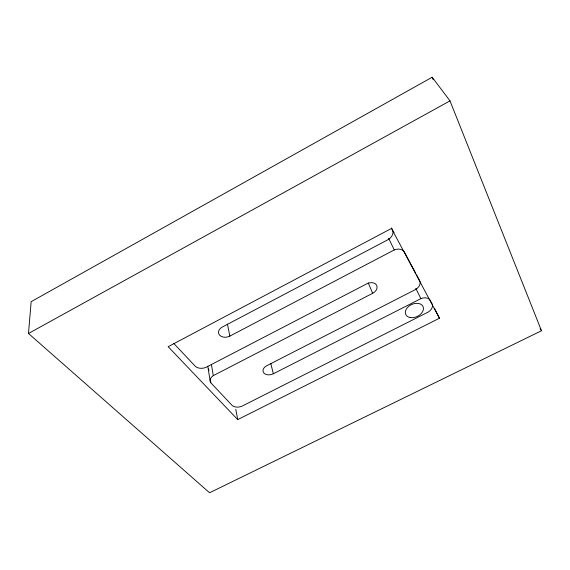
<?xml version="1.0" encoding="UTF-8"?>
<svg xmlns="http://www.w3.org/2000/svg" width="570" height="570" viewBox="0 0 570 570"><rect width="100%" height="100%" fill="white"/><g stroke="black" fill="none" stroke-linecap="round" stroke-linejoin="round"><path stroke-width="0.85" d="M28.5 333.486L31.151 301.68L432.174 77.228L449.986 100.869L541.5 330.757L209.568 492.772L28.5 333.486L449.986 100.869M392.751 230.244A9.384 7.168 -26.7 0 1 388.541 239.4L222.179 327.109A7.617 5.565 -11 0 0 219.507 335.025A7.617 5.565 -11 0 0 229.838 336.108L394.283 249.931A9.113 6.769 -26.2 0 1 404.073 251.441L415.786 273.379M432.466 304.964A8.522 5.899 -25.2 0 1 428.191 312.075L241.73 406.31A8.108 5.422 -11.9 0 1 232.353 405.655L210.836 382.798A8.408 5.8 -10.5 0 1 213.28 375.63L372.652 293.315A7.595 5.55 -22.9 0 0 376.499 285.057A7.595 5.55 -22.9 0 0 366.866 283.782L205.727 367.479A8.65 6.106 -9.3 0 1 195.595 366.603L173.672 343.318M416.627 274.947L419.976 281.209A8.785 6.284 -25.6 0 1 415.808 289.382L266.667 365.769A7.146 4.945 -14 0 0 263.817 372.93A7.146 4.945 -14 0 0 273.336 373.778L420.859 298.63A8.557 5.949 -25.3 0 1 429.915 299.82L432.324 304.33M439.456 318.217L391.469 228.456L168.15 346.695L237.726 419.613L439.456 318.217L434.703 308.783M540.082 328.534L541.5 330.757M391.497 227.9L392.331 229.468M415.822 288.363L420.859 298.63M388.59 238.224L394.283 249.931M368.249 282.898L372.652 293.315M432.174 77.228L433.172 79.693M270.836 363.603L273.336 373.778M227.466 324.152L229.838 336.108M235.795 409.31L237.726 419.613M211.413 364.365L213.28 375.63M208.599 368.904L208.877 370.643M210.416 380.19L210.836 382.798M207.793 366.253L210.166 381.017M393.364 232.076A8.856 6.726 -26.7 0 1 394.027 232.496M410.621 317.625A9.519 6.612 -24.6 0 0 423.424 307.907A9.519 6.612 -24.6 0 0 409.11 306.005A9.519 6.612 -24.6 0 0 410.621 317.625"/></g></svg>
